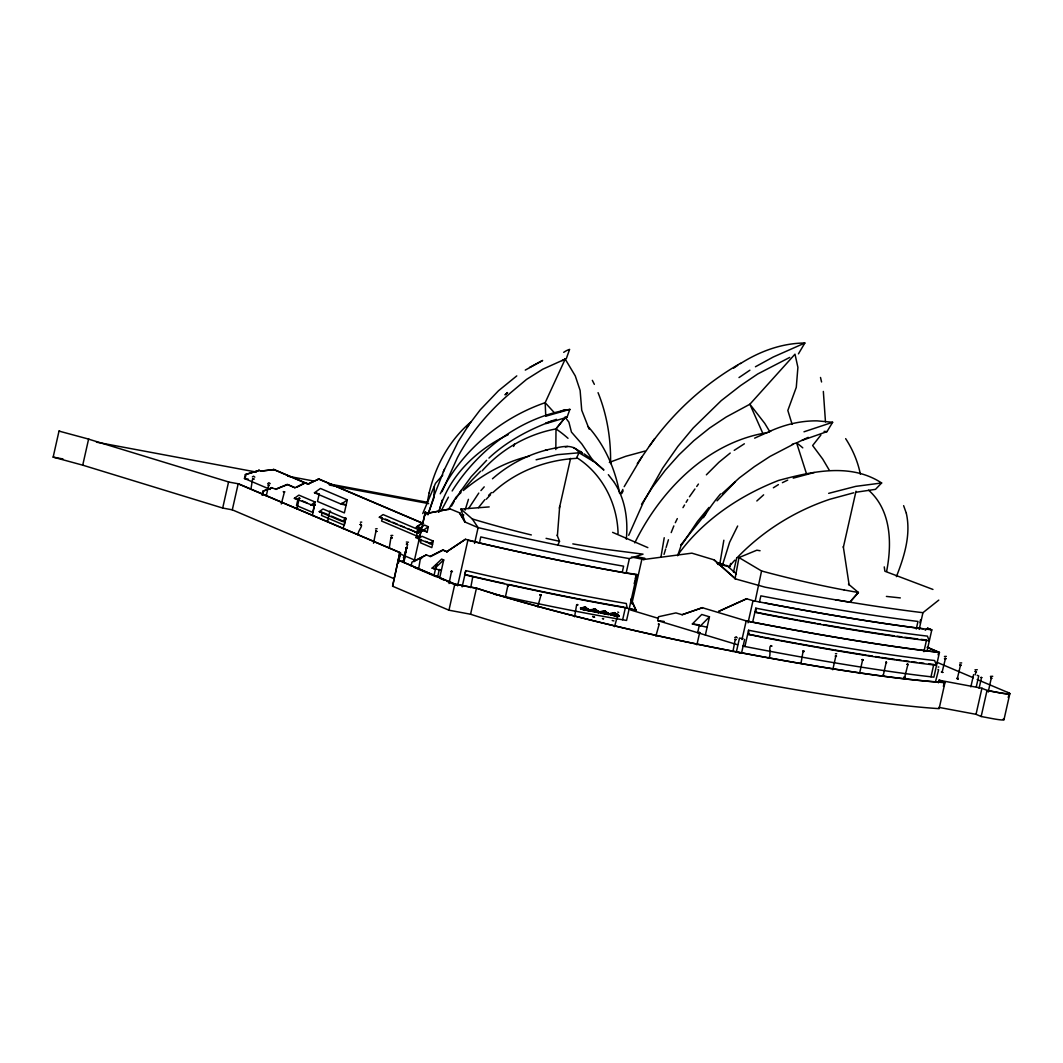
<?xml version="1.0" encoding="UTF-8"?>
<svg xmlns="http://www.w3.org/2000/svg" width="1063" height="1063" viewBox="0 0 1063 1063"><rect width="100%" height="100%" fill="white"/><g stroke="black" fill="none" stroke-linecap="round" stroke-linejoin="round"><path stroke-width="1.5" d="M610.547 463.574C611.026 439.431 607.146 415.088 598.057 392.659M555.829 449.556L556.002 428.907L565.224 417.387L568.891 422.131L571.456 432.096L581.833 443.975L593.46 461.329M434.355 486.748L433.877 497.989L427.764 514.612M626.32 539.167C628.246 519.369 625.11 498.481 613.789 481.738M557.411 535.593L559.696 506.28M886.635 571.269C892.083 543.592 891.326 510.333 868.604 490.189M660.947 557.092L664.229 537.732M723.85 540.23L719.824 563.882L722.521 564.745M730.613 563.443L730.068 566.632L723.956 565.516M939.865 680.44L944.98 682.619L939.121 708.649A410.119 33.604 12.7 0 1 718.389 675.59A230.817 18.908 12.7 0 1 470.564 614.241L448.945 610.202L392.592 586.218L399.821 552.601L238.178 483.811L232.305 509.841L393.961 578.631M392.592 586.218L399.821 552.601M398.519 562.938L400.472 552.747L238.511 483.824L228.558 482.017L222.698 508.048L232.305 509.841M760.072 550.74L756.843 550.196L738.971 557.57L735.038 578.79L765.041 587.161A400.791 32.847 12.7 0 0 848.46 601.95L863.688 604.382A400.791 32.847 12.7 0 0 918.605 612.168L922.936 612.687L938.788 600.103M427.233 502.653L429.146 492.887M738.971 557.57L761.56 570.977L755.182 601.1M318.887 479.014L308.164 483.984L318.887 479.014L423.539 523.554L422.822 523.395L425.32 512.06L425.253 515.449M222.698 508.048L82.728 465.169L53.15 457.117L59.01 431.1L59.767 431.233M82.728 465.169L88.588 439.152L228.704 481.977M270.188 489.432L244.463 478.483L245.34 474.576L259.266 470.378L245.34 474.576M245.061 478.602L245.952 474.696M250.881 489.405L252.622 478.828L253.884 479.081M262.016 495.119L262.893 491.212L272.075 487.691L262.893 491.212M262.614 495.225L263.199 492.634M266.255 495.943L268.633 485.379M281.283 503.982L284.392 492.076L283.369 491.917M297.972 499.012L296.511 505.523L312.788 512.446L315.14 502.042L298.862 495.119L294.371 498.348L314.263 505.948M296.989 509.031L299.141 498.547M312.363 515.568L314.489 505.005M319.272 493.657L317.505 501.47L344.359 512.898L347.295 499.889L320.441 488.462L314.462 492.767L341.316 504.194L346.126 505.084L341.648 503.184M327.723 522.106C327.962 518.412 329.875 510.001 330.274 511.715M343.097 528.643L345.874 518.239L345.037 518.146M345.794 518.664L344.332 525.175L321.531 515.475L322.262 512.22L319.259 511.662L323.006 508.964L345.794 518.664L342.06 521.362L319.259 511.662M358.457 535.181C356.225 532.324 364.808 524.351 360.171 524.591M373.498 543.22L375.943 531.194M389.204 548.269L390.971 537.386L391.729 537.493M399.595 556.64L400.472 552.747M406.345 544.229L407.607 544.482L403.967 557.809C401.827 557.357 406.132 558.208 404.006 557.889M406.624 548.216L403.289 561.609L404.046 561.769L402.518 561.437M403.276 562.407C405.681 559.032 405.282 550.103 406.119 551.724M418.158 533.055L418.888 529.799L383.065 514.558L379.332 517.243L418.158 533.055L407.714 528.603M411.075 566.021L411.952 562.114L426.476 554.846L413.945 561.49M414.132 561.543L425.32 512.06M425.386 514.811L425.971 512.207L424.908 513.774L450.393 508.911L424.961 513.788M421.24 539.539L420.51 542.794L431.804 547.604L433.266 541.094L421.971 536.284L418.237 538.981L432.535 544.349L425.479 541.346M418.649 568.957L420.39 558.381L421.36 558.288M427.167 531.925L428.336 526.716L424.496 525.082L418.516 529.387L427.167 531.925L424.602 530.836M434.01 575.495L436.401 564.931M437.557 577.302L439.325 569.489L441.371 570.366L432.11 568.147L441.663 559.085L443.709 559.949L439.604 578.166L444.108 580.079M449.051 583.534L451.496 571.509L452.16 571.628L451.469 571.535M448.945 610.202L454.805 584.185L398.452 560.201M457.608 585.833L467.866 540.283A252.662 20.702 12.7 0 0 636.83 574.91L626.559 620.447L613.962 618.281A252.662 20.702 12.7 0 1 494.308 594.257M462.139 586.882L464.93 574.525L475.015 576.877A252.662 20.702 12.7 0 0 504.447 583.521M465.222 573.223L465.807 570.618L475.905 572.984A252.662 20.702 12.7 0 0 617.63 602.017L626.32 603.505L627.183 608.049L618.414 606.548A256.103 20.981 12.7 0 1 474.749 577.103L464.558 574.724L465.807 570.618M474.563 543.392L478.111 527.62L472.251 518.93L460.917 509.071L489.193 506.918M479.772 541.479L480.795 536.921L484.542 537.798A241.952 19.825 12.7 0 0 620.261 565.609L623.622 566.18L622.586 570.738M470.736 587.666L472.716 577.076M470.564 614.241L476.437 588.224A230.817 18.908 12.7 0 0 724.262 649.573A410.119 33.604 12.7 0 0 944.98 682.619M505.31 597.433L507.955 585.235M559.377 508.167L570.605 458.339M537.679 606.907L541.067 594.828L540.403 594.629M574.578 616.779L576.651 604.714L577.913 604.967L577.129 604.82M584.756 610.454L585.381 609.817M594.509 611.424L594.323 610.667M594.562 612.341L594.775 611.624M604.369 614.215C605.192 611.929 611.384 615.61 607.013 614.294A2.976 0.957 21.8 0 0 606.056 614.122L604.448 613.789A2.976 1.076 10.2 0 0 603.359 613.524L602.748 613.431M614.175 616.102L614.759 615.065L616.009 615.411M626.187 572.811L629.389 558.606L643.035 554.155L601.525 548.787L572.811 543.884M614.507 626.665L617.922 614.573L617.151 614.467M622.652 619.769L625.443 607.411L627.183 608.049M635.289 578.631L635.887 576.026M631.847 603.757L641.946 558.979L644.125 559.563L631.475 557.012M737.549 644.763L657.705 620.619L658.582 616.713L675.909 612.913L682.14 614.72L702.457 607.664L682.14 614.72M655.844 636.152L659.259 624.061L658.555 623.941M697.647 632.698L699.414 624.885M696.89 644.856L699.613 632.804M705.367 635.023L709.473 616.806L701.753 614.48L692.358 623.968L707.121 627.223M733.47 572.173L736.752 557.623M732.912 651.646L735.224 639.567L735.875 639.7M736.38 651.832L739.489 638.066L743.09 638.743M742.001 639.501L746.186 620.965A422.21 34.601 12.7 0 0 939.453 652.443L933.885 677.158L921.183 675.656A422.21 34.601 12.7 0 1 759.42 649.307L742.758 646.091M748.033 622.785L753.003 600.728L765.626 603.159A411.501 33.724 12.7 0 0 923.295 628.831M744.632 639.394L741.522 653.16L737.921 652.496M744.911 646.517L748.565 630.253L763.075 633.043A422.21 34.601 12.7 0 0 924.85 659.392L934.643 660.548L936.45 665.252L926.591 664.069A425.771 34.893 12.7 0 1 763.46 637.508L747.688 634.146L762.198 636.95M752.631 622.28L755.806 608.169L764.138 609.777A411.501 33.724 12.7 0 0 921.794 635.448L927.414 636.126L929.221 640.816L923.548 640.139A415.062 34.016 12.7 0 1 764.523 614.241L754.929 612.075L763.261 613.67M759.447 602.083L760.856 595.851L762.995 596.263A400.791 32.847 12.7 0 0 916.558 621.27L917.98 621.443L916.266 629.03M768.509 657.984C772.004 656.256 767.526 643.979 771.858 646.171M800.984 663.378L803.123 651.034M843.358 547.312L856.007 491.199M832.767 669.743L835.824 656.19L835.159 656.137M859.582 673.317L862.638 659.764M886.183 662.435L883.127 675.988L882.37 675.829M919.867 622.745L920.531 619.822M919.176 629.376L922.936 612.687M923.906 651.685L926.537 640.019L920.917 639.355M927.188 650.343L931.813 629.854L927.6 628.206L925.209 630.279M930.989 676.812L933.766 664.455L928.863 663.87M938.111 654.861L938.695 652.257L927.042 647.301M935.506 681.675L938.616 669.77M938.416 682.818L939.001 680.214L982.252 688.306M945.379 658.794L942.084 672.228L941.326 672.055L942.841 672.401M943.386 686.353L943.971 683.748M957.285 678.805L958.175 678.912L957.285 678.805L960.5 665.212M970.851 686.857L973.602 674.606M975.17 674.859L976.02 671.63M976.326 686.645L978.744 675.935L977.203 675.284M979.089 688.266L981.468 677.702M1003.246 719.04A20.024 1.634 12.7 0 1 993.148 718.747L981.162 716.502L976.033 714.323L981.906 688.306L987.368 690.485L998.728 692.611A19.36 1.581 12.7 0 0 1007.684 692.518M981.162 716.502L987.022 690.485L999.021 692.731A20.024 1.634 12.7 0 0 1008.295 692.638L977.189 679.536M988.258 691.867L991.221 678.353M1009.199 693.461L1008.229 697.541M1003.99 719.624L1009.85 693.608M416.39 527.275L422.981 522.451L416.39 527.275L421.612 528.457M416.085 537.679L417.095 533.573L421.094 531.062L420.084 535.167L416.085 537.679L419.354 538.409M418.623 541.665L419.287 538.928M588.331 609.817L589.42 609.91L588.65 609.511A14.483 14.43 -6.9 0 1 585.58 607.239L585.5 607.199A14.483 11.321 -83.2 0 0 587.799 609.524L588.384 609.923L587.347 609.604A2.976 0.957 21.8 0 0 586.391 609.444L585.301 609.298L585.965 609.431M587.401 610.521L589.473 610.813L588.703 610.428A14.483 14.43 -6.9 0 1 585.633 608.142L585.261 607.823M598.137 611.703L599.226 611.796L598.469 611.398A14.483 14.43 -6.9 0 1 595.4 609.126L595.307 609.086A14.483 11.321 -83.2 0 0 597.605 611.411L598.19 611.81M597.207 612.408L599.28 612.7L598.509 612.315A14.483 14.43 -6.9 0 1 595.439 610.029L595.36 609.989A14.483 10.789 -72 0 0 597.605 611.903L599.28 612.7M607.425 613.298A14.483 11.321 -83.2 0 1 605.126 611.012L604.528 610.866A14.483 13.42 -65.7 0 1 600.994 611.77L600.183 611.836L601.153 611.996A2.976 0.797 -0.1 0 1 601.871 612.222L603.292 612.62A2.976 1.076 10.2 0 1 604.382 612.873L606.003 613.205A2.976 0.957 21.8 0 1 606.946 613.378L609.033 613.683L608.275 613.285A14.483 14.43 -6.9 0 1 605.206 611.012L605.113 610.973A14.483 10.789 -72 0 0 607.372 612.873L609.033 613.683M617.018 615.331L618.839 615.57L618.081 615.171A14.483 14.43 -6.9 0 1 615.012 612.899L614.799 612.607M612.62 615.331L611.969 615.171L613.152 615.411A2.976 1.076 10.2 0 1 614.241 615.676L615.862 616.009A2.976 0.957 21.8 0 1 616.806 616.168L618.892 616.474L618.135 616.075A14.483 14.43 -6.9 0 1 615.065 613.803L614.972 613.763A14.483 10.789 -72 0 0 616.155 614.932M677.649 555.723L681.569 544.203M722.428 565.237L729.59 542.316L737.656 526.012M429.146 492.887C435.511 465.78 449.423 440.069 470.869 421.984M634.173 583.64L636.803 574.392L623.915 572.625A251.997 20.649 12.7 0 1 482.549 543.658L465.474 539.273L446.752 551.737L442.66 549.996L429.97 556.481M428.176 514.665L434.395 494.853L444.44 469.235M607.571 614.441L607.465 614.215A14.483 11.321 -83.2 0 1 605.179 611.916L605.033 611.624M438.926 511.795C447.908 477.101 476.33 449.622 508.154 434.714M664.03 554.408L665.651 549M438.713 512.193L442.381 499.876M666.116 547.458L668.441 539.765M462.711 517.907L463.667 514.811M465.102 510.16L468.451 499.331M441.477 502.919L442.142 501.005M513.615 446.473L514.558 443.816M896.401 576.651C904.201 556.693 911.164 534.809 906.314 513.256M546.023 423.579L567.031 417.267L569.888 409.375C521.109 417.148 478.164 449.556 452.147 490.986M267.624 483.798L268.873 482.735L270.201 483.665M442.049 491.664L457.449 457.555C470.803 432.442 489.605 410.703 511.144 392.327L526.557 379.398L542.741 369.22L565.21 359.095L575.282 375.93L580.119 390.44L581.727 410.225L589.141 429.12M628.711 535.287L643.447 502.148L662.621 468.198L677.849 446.46L693.116 428.083L721.259 400.618L740.579 385.59L757.706 373.99L789.703 357.434M671.191 532.59L673.849 525.919M591.52 609.763L590.377 609.949L591.347 610.109A2.976 0.797 -0.1 0 1 592.064 610.348L592.29 610.481M608.754 614.48L608.395 614.255A14.483 14.43 -6.9 0 1 605.259 611.916L604.581 611.756A14.483 13.42 -65.7 0 1 601.047 612.687L600.21 612.474L601.02 612.461A14.483 13.699 88.8 0 0 604.581 611.756L605.166 611.876A14.483 10.789 -72 0 0 607.411 613.789L607.531 613.909M613.936 614.68A2.976 1.076 10.2 0 0 613.125 614.507L611.69 614.122A2.976 0.797 -0.1 0 0 610.973 613.883L609.989 613.723L613.311 613.883M611.956 615.158L611.743 615.025A2.976 0.797 -0.1 0 0 611.026 614.799L610.042 614.64L610.973 614.427A14.483 13.699 88.8 0 0 614.387 613.643L614.839 613.537M422.742 513.562L435.498 483.359L442.779 475.055M443.284 471.892L458.246 441.557L469.288 424.23L480.197 409.88L498.481 390.759L516.777 375.89M557.809 545.106L559.537 541.306L557.092 535.181M565.21 359.095L545.16 402.678L545.757 415.792M620.726 493.857L622.852 489.392M252.369 476.928L253.579 476.197L254.828 477.128M441.703 509.841L448.427 497.152M734.746 637.68L735.875 636.95M624.18 486.695L641.813 457.037M675.311 522.69L677.317 518.611M820.875 435.046L812.637 445.517L822.735 459.096L829.353 470.298M634.77 542.887C660.535 490.269 707.719 441.995 767.473 432.614M621.735 493.564L623.144 490.893M440.268 493.777C461.408 450.978 500.221 418.251 545.16 402.678L554.089 412.431M451.576 506.028L454.406 500.979M468.624 508.513L478.775 493.086M682.978 507.636L684.559 504.978M686.127 502.321L687.708 499.663M798.446 353.846L804.864 343.017A287.581 167.223 -80.7 0 0 740.419 363.612M681.848 544.748L697.408 521.561L708.994 507.436M801.954 440.427L826.987 431.631L832.648 422.277L817.208 420.868A283.781 165.017 -80.7 0 0 771.087 430.754L754.624 438.155M448.387 509.589L456.133 497.072L461.063 492.541M459.615 492.661L471.122 476.782L486.628 460.306M641.534 504.327L652.762 486.788L665.292 470.205L679.018 454.791L693.833 440.68L709.592 428.057L726.149 417.041L749.88 404.232L794.991 354.178L797.901 367.36L796.28 387.357L787.829 410.464L792.134 424.363M455.628 499.079L461.475 490.056M469.288 424.23L467.149 427.392M649.387 446.194C673.264 412.404 704.623 383.809 740.592 363.28M637.295 463.561L654.516 438.78M478.443 507.676L484.874 499.637M689.449 496.753L694.936 488.993M974.984 669.823L977.296 669.73M990.424 676.374L992.736 676.294M696.717 486.482L698.444 484.064M680.679 545.12L706.337 512.951M677.835 554.966C702.457 520.591 739.489 495.61 778.674 480.41C812.012 471.494 850.36 462.551 881.639 482.974L875.5 489.352L856.565 492.156M482.15 470.843A127.905 123.627 -45.4 0 1 556.015 428.907L565.25 417.387M835.319 599.718L849.855 602.176L858.279 592.476M706.364 474.829L718.907 462.285L730.228 453.051M464.159 489.007L471.361 480.755M480.941 490.588L484.21 486.854M729.284 566.366L734.785 560.174M849.855 602.176L858.412 592.529L848.433 584.079M584.238 608.953A2.976 1.076 10.2 0 0 583.693 608.847L582.258 608.461A2.976 0.797 -0.1 0 0 581.541 608.222L580.571 608.076L581.368 607.996A14.483 13.42 -65.7 0 0 584.902 607.093L585.5 607.239A14.483 10.789 -72 0 0 587.746 609.099L589.42 609.91M590.855 610.003L591.187 609.883A14.483 13.42 -65.7 0 0 594.722 608.979M595.227 609.737L594.775 609.896A14.483 13.699 88.8 0 1 591.201 610.574L590.43 610.866L591.4 611.026A2.976 0.797 -0.1 0 1 592.118 611.252L593.539 611.637A2.976 1.076 10.2 0 1 594.629 611.903L596.237 612.235A2.976 0.957 21.8 0 1 597.193 612.394M600.661 611.889L600.967 611.544A14.483 13.699 88.8 0 0 604.528 610.853L604.913 610.973A14.483 2.086 -76.6 0 0 604.993 611.77M600.715 612.806L601.206 612.899A2.976 0.797 -0.1 0 1 601.924 613.138L602.043 613.205M717.073 500.819L735.45 481.659M486.309 499.211L490.561 494.733M471.6 480.476L480.569 471.281M700.079 626.306L709.473 616.806M721.976 493.737L739.436 477.845L754.424 466.617L770.024 456.426L792.892 444.507M737.137 557.716C762.703 531.035 794.911 510.904 829.964 499.238L853.775 492.78M756.843 500.979L763.633 494.84M488.94 458.073C507.224 440.972 529.812 429.186 553.145 420.603M488.595 495.358L491.505 492.568M434.169 569.011L443.709 559.949M599.226 611.796L597.645 611.119A14.483 10.789 -72 0 1 595.307 609.086L594.868 609.033A14.483 6.856 -74.8 0 1 592.862 610.428L593.486 610.733A2.976 1.076 10.2 0 1 594.576 610.986L594.828 611.066M605.551 613.391L605.206 612.913A14.483 2.923 -78.3 0 1 604.913 610.973L604.688 610.919A14.483 6.856 -74.8 0 1 602.668 612.315L602.11 612.381M612.434 613.75L612.408 613.63A14.483 7.587 -80.2 0 0 614.48 612.753L614.932 612.859A14.483 10.789 -72 0 0 615.862 613.803M492.794 492.714C515.303 471.64 545.744 459.973 576.359 458.366L579.043 452.785C574.219 444.015 563.138 446.287 555.192 448.161M492.475 478.775C510.705 462.737 533.32 451.695 557.318 447.722M375.531 528.949L377.113 528.67M390.905 535.486L392.779 535.42M406.345 542.037L408.444 542.236M944.449 656.456L946.336 656.389M959.823 662.993L961.696 662.927M463.309 490.535C482.536 474.497 504.952 461.847 529.454 456.093M610.428 613.55L610.773 613.431A14.483 13.699 88.8 0 0 614.334 612.74L614.932 612.899A14.483 11.321 -83.2 0 0 617.231 615.185L617.802 615.583M610.547 614.613L610.853 614.573A14.483 13.42 -65.7 0 0 614.387 613.67L614.985 613.803A14.483 11.321 -83.2 0 0 617.284 616.102L617.855 616.5M310.648 505.27L315.14 502.042M341.316 504.194L347.295 499.889M415.155 532.483L418.888 529.799M422.37 531.022L428.336 526.716M429.532 543.791L433.266 541.094M588.371 610.321L585.58 609.152A14.483 2.923 -78.3 0 1 585.301 607.199L585.062 607.093A14.483 6.856 -74.8 0 1 583.056 608.541L582.497 608.607M595.147 609.577A14.483 2.086 -76.6 0 1 595.107 609.033L594.868 608.979A14.483 7.587 -80.2 0 1 593.486 609.67M604.9 610.707L604.674 610.866A14.483 7.587 -80.2 0 1 602.601 611.743L602.415 611.77M610.215 613.683L610.8 613.657A14.483 13.42 -65.7 0 0 614.334 612.753L614.733 612.859A14.483 2.923 -78.3 0 0 614.826 613.829A14.483 2.086 -76.6 0 1 614.72 612.806L614.627 612.58M738.998 377.578L749.893 370.203M734.201 450.367L744.366 443.789M446.752 551.737L465.474 539.273M525.281 370.097L542.635 360.463L529.613 367.413M773.359 487.784L778.408 484.622M755.434 366.762L773.226 357.022L804.864 343.017M768.682 431.99L771.087 430.754M447.364 551.856L443.258 550.103L430.568 556.587L425.864 554.74M294.956 487.744L287.728 484.529L275.569 489.325L287.13 484.422L294.956 487.744L305.094 482.668L308.762 484.09M297.002 487.133L304.244 483.506M562.021 360.676L566.353 358.523L569.609 349.395A232.704 50.519 -78.3 0 0 563.696 352.345M782.395 482.682L787.71 480.104M808.199 437.345L796.612 442.886A158.068 126.989 -65.5 0 0 792.28 444.214M746.664 598.735L718.641 611.411L745.203 599.399M360.423 522.185L361.739 522.119M835.412 653.745L836.727 653.692M585.221 608.554L585.461 608.554A14.483 2.086 -76.6 0 1 585.288 607.146L584.916 607.093A14.483 13.699 88.8 0 1 581.341 607.77L580.531 607.797M590.337 609.684L591.161 609.657A14.483 13.699 88.8 0 0 594.709 608.966L595.107 609.033A14.483 2.923 -78.3 0 0 595.307 610.667A14.483 2.086 -76.6 0 1 595.147 609.936L595.36 610.029A14.483 11.321 -83.2 0 0 597.658 612.328L598.243 612.726M580.571 608.076L582.404 607.983M609.351 462.405L625.748 456.306L644.949 451.084M587.919 610.135L587.799 610.016A14.483 10.789 -72 0 1 585.554 608.116L584.956 608.009A14.483 13.699 88.8 0 1 581.395 608.687L580.624 608.979L581.581 609.139A2.976 0.797 -0.1 0 1 582.311 609.365L583.095 609.458A14.483 6.856 -74.8 0 0 585.115 608.063L585.554 608.102A14.483 11.321 -83.2 0 0 587.852 610.441L588.424 610.84M592.463 611.531L592.915 611.345A14.483 6.856 -74.8 0 0 594.921 609.949L595.16 610.003A14.483 2.923 -78.3 0 0 595.453 611.943L595.825 612.222M602.269 613.417L602.721 613.231A14.483 6.856 -74.8 0 0 604.727 611.836L604.967 611.889A14.483 2.923 -78.3 0 0 605.259 613.829L605.631 614.108M612.036 614.387L612.474 614.201A14.483 6.856 -74.8 0 0 614.494 612.806L614.48 612.753M612.075 615.291L612.527 615.105A14.483 6.856 -74.8 0 0 614.547 613.71L614.773 613.763A14.483 2.086 -76.6 0 0 614.786 613.909M587.839 609.245L586.311 608.793M597.698 612.022L595.772 611.504M616.779 614.666L618.839 615.57M616.992 615.703L618.892 616.474M803.987 431.804L832.648 422.277M585.261 606.946L584.902 607.079A14.483 7.587 -80.2 0 1 584.371 607.491M594.709 608.966L595.081 608.833M793.237 478.137L814.258 472.517M545.638 423.14L556.414 419.327M545.864 416.165L569.888 409.375M828.662 493.352L855.755 486.362L881.639 482.974M590.39 610.587L594.788 611.265M600.502 611.624L602.017 611.756M605.578 613.205L600.688 612.474M536.111 459.787L557.437 454.685L579.043 452.785L595.094 462.445L603.904 470.045L592.49 459.827L584.158 453.888M545.199 450.313L547.286 449.888M565.33 446.925L567.496 446.473M581.089 608.714L584.212 609.192M610.295 614.387L610.826 614.334M583.746 609.763A2.976 1.076 10.2 0 1 584.823 610.016L586.431 610.348A2.976 0.957 21.8 0 1 587.374 610.507M938.124 667.033L938.815 667.006M583.056 608.993L583.029 608.873A14.483 7.587 -80.2 0 0 585.102 608.009L585.354 608.116A14.483 2.923 -78.3 0 0 585.633 610.056L586.058 610.335M602.136 612.673L602.655 612.647A14.483 7.587 -80.2 0 0 604.727 611.77L604.967 611.823A14.483 2.086 -76.6 0 0 605.179 613.178L605.259 613.351M274.055 469.54L260.714 471.148L274.055 469.54L308.297 484.117M643.686 559.497L691.893 553.159L714.123 559.882L735.476 578.843L714.123 559.882M615.357 615.278L615.809 615.092M582.763 608.195L584.504 608.78L582.976 607.97A14.483 7.587 -80.2 0 0 584.132 607.598M592.383 610.826L592.835 610.76A14.483 7.587 -80.2 0 0 594.921 609.896L594.762 609.87A14.483 13.42 -65.7 0 1 591.241 610.8L590.43 610.866M610.986 614.427L612.461 614.534A14.483 7.587 -80.2 0 0 613.843 614.055M580.624 608.979L581.421 608.913A14.483 13.42 -65.7 0 0 584.956 608.009L585.341 608.049A14.483 2.086 -76.6 0 0 585.554 609.405L585.221 609.444M585.261 609.458L585.965 609.617M564.612 417.414L567.031 417.267M253.884 479.094L252.967 478.935M284.632 491.903L283.422 491.624L284.1 491.81M314.13 504.673L315.047 504.832M360.171 524.577L360.928 524.697M375.744 530.836L376.475 531.088M376.834 531.42L375.917 531.261M407.023 548.03L406.106 547.87M451.217 571.137L452.453 571.442M539.725 594.802L541.014 595.094L539.712 594.815M699.002 632.485L700.304 632.764L699.401 632.551M803.096 650.994L804.013 651.154M944.462 658.635L945.818 658.648M945.764 658.661L944.901 658.489M975.263 671.431L976.179 671.59M735.078 639.248L735.782 639.461M402.545 561.423L403.329 561.676M942.761 672.414L942.124 672.308M882.489 675.882L883.871 676.174L883.087 675.922M903.949 677.237L905.437 677.596L903.935 677.251M586.696 609.777L584.557 609.684M606.269 612.647L604.754 612.66L606.295 612.899M606.322 613.55L602.429 612.886M616.128 615.437L612.248 614.773L616.155 615.703M597.698 611.105L596.821 610.866M607.505 612.992L605.392 612.434M611.903 614.56L613.909 614.906M584.982 609.803L583.839 609.444M592.623 610.999L597.061 611.916M604.993 613.577L603.452 613.218M614.813 615.464L613.258 615.105M614.082 613.936A14.483 7.587 -80.2 0 0 614.534 613.657L614.773 613.71A14.483 2.923 -78.3 0 0 615.065 615.716L615.45 615.995M582.551 609.511L583.733 609.75M253.366 478.735L253.526 478.762M268.408 485.166L269.085 485.26M268.926 485.273L268.248 485.153M283.741 491.664L284.685 491.89M283.715 491.983L284.087 492.076M298.902 498.135L299.819 498.334M299.713 498.348L298.995 498.241M315.312 504.912L314.396 504.699L315.073 504.898M329.875 511.33L330.527 511.502M330.341 511.728L329.942 511.648M345.223 517.827L345.329 517.84M345.156 518.106L345.834 518.319M360.384 524.298L360.822 524.458M360.583 524.365L361.075 524.511M360.556 524.684L360.928 524.777M375.651 531.181L376.834 531.407M391.33 537.453L392.274 537.665L391.091 537.44M391.29 537.772L391.968 537.865M391.782 537.918L391.144 537.758M406.531 543.99L407.435 544.216M406.837 543.977L407.368 544.136M405.946 551.75L405.641 551.684M405.335 551.883L405.362 551.91M421.134 558.288L421.44 558.341M421.254 558.567L420.948 558.513M436.853 564.798L436.016 564.705M436.627 565.104L435.724 564.891L436.787 565.091M472.889 576.903L473.261 576.89M473.513 577.249L472.437 577.063L473.354 577.249M507.569 585.049L508.34 585.208M508.234 585.593L507.396 585.368L508.38 585.62M508.313 585.54L507.596 585.434M577.143 604.488L577.634 604.608M616.965 614.361L617.683 614.48L616.846 614.387M658.316 624.101L658.595 624.273M699.401 632.844L699.653 632.977M735.875 639.74L735.503 639.727M945.06 658.449L945.286 658.475M944.994 658.728L945.751 658.927L944.994 658.821M770.768 645.6L771.645 645.879M803.322 651.101L803.774 651.181M804.053 651.566L803.07 651.313L803.867 651.499M960.274 665L961.125 665.478L960.208 665.279M960.779 665.385L959.862 665.212L960.54 665.398M835.598 655.977L836.515 656.163L835.757 655.964M836.329 656.389L835.744 656.23M862.611 659.525L862.306 659.459M862.505 659.817L863.262 660.017L862.199 659.817M862.319 659.791L862.997 660.003M886.037 662.196L886.329 662.236M885.957 662.222L886.436 662.289M907.43 664.083L907.576 664.162M904.64 677.928C906.726 678.207 902.447 677.503 904.56 677.782L907.895 664.455L907.018 664.295L908.28 664.548L907.217 664.362M886.662 662.701L885.931 662.448M975.382 671.497L976.113 671.909M975.435 671.816L976.498 672.002L975.462 671.736M938.058 669.411L938.31 669.69M990.849 677.995L991.992 678.287L990.929 678.088M981.72 677.556L981.136 677.397M991.075 678.393L991.5 678.446M981.734 677.636L981.096 677.476M957.776 678.446C955.199 677.729 959.637 678.885 957.604 678.327M988.138 691.402L988.856 691.495M824.091 431.365L826.987 431.631M587.254 610.029L582.803 608.979M606.867 613.803L602.415 612.74M614.706 615.49L613.218 614.746M886.396 596.423L900.321 597.911M931.813 629.854L922.79 628.685A410.836 33.657 12.7 0 1 765.387 603.053M938.695 652.257L926.258 650.782A421.546 34.547 12.7 0 1 764.749 624.473L746.332 620.925L702.018 607.611M582.524 608.023L584.158 608.288M717.791 564.373L726.893 565.556L736.38 573.98M692.358 623.968L698.006 624.699M657.705 620.619L664.216 621.456M615.012 615.132L614.175 614.972M586.736 610.042L584.716 609.684M595.001 611.717L596.542 611.929M614.573 614.587L616.102 614.786M606.348 613.816L603.412 612.859M268.501 485.512L269.138 485.578M314.98 505.151L314.183 505.018M345.648 518.252L345.183 518.146M406.186 547.817L407.023 548.016M406.212 548.189L406.97 548.295L405.893 548.109M403.196 561.105L403.515 561.171M507.503 585.341L508.42 585.54M944.901 658.462L945.313 658.502M960.952 665.093L960.168 664.907M700.158 632.777L699.281 632.498M883.167 675.576L882.503 675.417L883.34 675.616M629.389 558.606L622.121 557.357A241.952 19.825 12.7 0 1 570.167 547.604L556.494 544.841A241.952 19.825 12.7 0 1 486.389 529.56L478.111 527.62L464.797 521.946L459.535 512.937L464.651 520.777M623.994 607.159L616.753 605.923A252.662 20.702 12.7 0 1 590.31 601.113M613.896 620.912L612.235 620.513M844.142 589.965L858.412 592.529M636.684 556.813L644.829 558.261M405.255 551.83L405.867 552.056M942.283 671.843L942.017 671.829M287.794 476.184L313.798 481.047M328.414 483.785L427.512 502.321M329.397 485.047L428.641 503.61M96.441 442.168L256.435 472.092M244.463 478.483L248.317 479.2M314.462 492.767L317.664 493.365M294.371 498.348L296.776 498.786M379.332 517.243L382.335 517.801L381.604 521.056L417.427 536.297M53.15 457.117L62.943 458.95M418.516 529.387L423.326 530.291M342.06 521.362L345.063 521.92L331.39 516.1M432.11 568.147L434.993 568.678M454.805 584.185L476.437 588.224M938.855 707.373L976.033 714.323M404.02 557.304C403.528 557.424 405.123 557.49 403.913 557.411M603.532 618.586L602.415 618.573L603.518 618.918M546.076 538.356L559.497 541.28M629.628 608.435L635.926 610.282L628.087 608.541M416.59 526.477L419.194 527.062M421.001 558.141L421.599 558.301M859.622 672.906C860.804 673.145 858.346 672.507 859.728 672.959M859.741 673.291L858.864 673.171L860.219 673.424M59.01 431.1L88.986 439.192M329.729 511.316L330.46 511.423M451.204 571.495L451.948 571.602M717.366 562.672L723.717 564.586M746.226 598.682L753.149 600.701M630.465 609.936L658.01 618.267M716.954 563.124L720.076 564.134M597.712 611.65L597.154 611.491A2.976 0.957 21.8 0 0 596.197 611.331M617.816 612.009L618.653 612.58M593.592 610.414L594.469 610.654M593.646 611.331L594.709 611.677L593.606 610.973M932.955 589.447L884.881 571.243L884.257 566.885M588.344 610.295L589.473 610.813M592.609 610.853L594.709 611.677M927.6 628.206L931.055 629.668M927.72 647.447L939.453 652.443M936.888 662.249L973.349 677.769M939.001 680.214L944.263 682.446L932.118 681.569A409.454 33.551 12.7 0 1 724.049 649.466A230.153 18.855 12.7 0 1 492.328 593.181L476.596 588.198L455.15 584.185L399.117 560.334M449.795 508.792L460.133 513.044M318.289 478.908L422.822 523.395M273.457 469.434L307.699 484.01M385.324 519.076L389.802 520.976M392.792 522.252L397.256 524.152M400.246 525.428L404.724 527.328M258.668 470.271L261.325 471.254M271.464 487.572L276.167 489.432M302.423 500.912L306.862 502.799M323.79 512.871L328.347 514.811M399.303 553.544L414.57 560.042M414.052 567.297L436.096 576.678M447.111 581.355L456.107 585.195M612.594 532.35L647.845 547.618M614.733 614.946L615.118 615.118A14.483 2.086 -76.6 0 1 614.946 614.959L615.397 615.092M609.086 614.587L608.328 614.188M617.789 615.982L617.231 615.676A14.483 10.789 -72 0 1 616.952 615.504M573.489 447.563L582.351 452.745M736.553 637.096L737.204 637.88M576.624 457.555C602.309 473.753 617.311 503.397 618.068 533.413M588.078 426.555C604.767 445.224 615.211 468.903 619.636 493.418M613.564 481.446L608.342 474.683M845.656 438.647C852.672 449.476 857.868 461.581 860.379 474.271M769.811 431.711L764.762 423.393L749.88 404.232L762.53 432.707M592.33 380.341L594.35 384.341M631.023 599.027L635.9 609.83M631.05 599.479L635.926 610.282M906.208 512.937L903.63 505.669M806.644 474.257L796.612 442.886A158.068 127.015 -65.4 0 1 802.778 447.855M460.917 509.071L464.797 521.946M615.065 614.972L615.012 614.799A14.483 2.923 -78.3 0 1 614.932 614.441M820.503 377.458L821.566 381.976M843.291 546.621L849.178 585.195M823.347 391.436L825.473 421.838M755.806 608.169L756.112 612.62M748.565 630.253L748.87 634.691M844.261 590.005A409.8 109.728 20.8 0 1 761.56 570.977M733.696 368.104A287.581 167.223 -80.7 0 1 737.722 365.353M703.44 517.681A158.068 126.989 -65.5 0 1 720.594 493.923M531.327 534.941A331.603 101.357 15.7 0 1 472.251 518.93M560.028 411.833A229.635 49.855 -78.3 0 1 565.064 409.667M580.717 451.469A127.905 123.627 -45.3 0 1 582.63 453.848M556.002 428.907A127.905 123.627 -45.3 0 1 568.014 438.301M588.796 600.834A252.662 20.702 12.7 0 1 508.858 584.491M923.96 663.285A422.21 34.601 12.7 0 1 919.561 662.741M916.585 662.355A422.21 34.601 12.7 0 1 912.054 661.757M908.985 661.359A422.21 34.601 12.7 0 1 904.321 660.721M901.172 660.282A422.21 34.601 12.7 0 1 896.388 659.618M894.926 659.405A422.21 34.601 12.7 0 1 881.572 657.452M880.044 657.226A422.21 34.601 12.7 0 1 875.46 656.535M872.364 656.057A422.21 34.601 12.7 0 1 867.687 655.34M866.119 655.087A422.21 34.601 12.7 0 1 834.986 650.038M833.458 649.772A422.21 34.601 12.7 0 1 816.318 646.822M814.736 646.556A422.21 34.601 12.7 0 1 798.712 643.7M797.223 643.434A422.21 34.601 12.7 0 1 780.654 640.404M779.126 640.125A422.21 34.601 12.7 0 1 763.752 637.242M917.714 638.956A411.501 33.724 12.7 0 1 904.812 637.269M901.769 636.857A411.501 33.724 12.7 0 1 897.159 636.206M894.036 635.767A411.501 33.724 12.7 0 1 848.899 628.871M847.304 628.605A411.501 33.724 12.7 0 1 823.652 624.632M820.609 624.114A411.501 33.724 12.7 0 1 817.54 623.582M816.012 623.317A411.501 33.724 12.7 0 1 798.845 620.261M797.263 619.981A411.501 33.724 12.7 0 1 781.239 617.045M779.764 616.779A411.501 33.724 12.7 0 1 764.775 613.962M592.636 616.513L594.509 617.138L592.636 616.513M506.998 393.058L505.018 394.825L507.569 392.566L506.998 393.058M595.439 610.029L594.762 609.896L595.439 610.029M605.206 611.012L604.528 610.866L605.206 611.012M605.259 611.916L604.581 611.783L605.259 611.916M615.065 613.803L614.387 613.67L615.065 613.803"/></g></svg>
